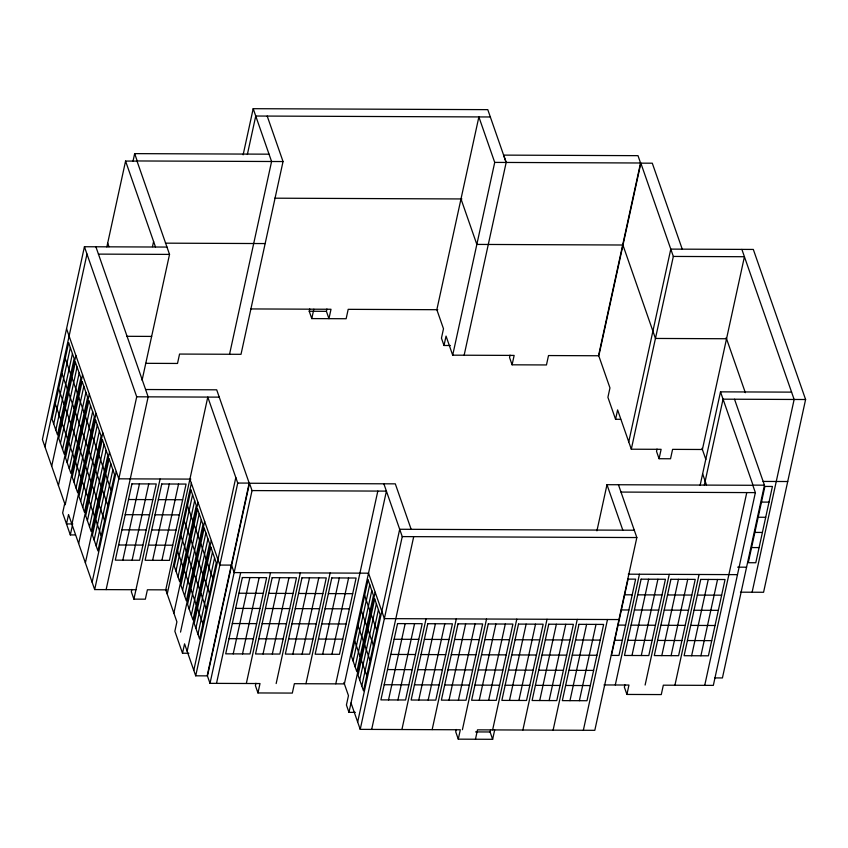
<?xml version="1.0" encoding="UTF-8"?>
<svg xmlns="http://www.w3.org/2000/svg" width="848" height="848" viewBox="0 0 848 848"><rect width="100%" height="100%" fill="white"/><g stroke="black" fill="none" stroke-linecap="round" stroke-linejoin="round"><path stroke-width="1.27" d="M166.971 247.065L84.429 246.736L42.4 439.497L64.713 503.542L62.657 512.934L70.32 534.918L75.408 534.94M44.965 446.769L86.984 254.061M53.71 423.958L70.352 347.659M55.809 429.978L72.44 353.68M51.707 466.114L75.843 355.418M60.452 443.303L77.083 367.004M62.551 449.323L79.182 373.025M106.848 246.948L125.578 161.067L137.026 161.109L169.526 254.4L142.093 380.201M58.438 485.459L82.574 374.763M67.193 462.648L83.825 386.349M132.988 161.321L134.662 153.626L269.039 154.177M69.282 468.668L85.924 392.37M65.179 504.804L89.316 394.108M73.924 481.993L90.566 405.694M76.023 488.013L92.665 411.715M71.921 524.149L96.057 413.453M70.32 534.918L72.366 525.527M80.666 501.338L97.297 425.039M82.765 507.358L99.396 431.06M78.663 543.494L102.788 432.798M87.408 520.683L104.039 444.384M89.506 526.703L106.138 450.405M152.481 246.651L153.605 241.521M85.394 562.839L109.53 452.143M94.139 540.028L110.781 463.729M96.237 546.048L112.879 469.75M92.135 582.184L116.271 471.488M135.945 589.731L94.679 589.572L136.708 396.8L84.429 246.736M106.127 589.614L148.156 396.853L95.888 246.779M122.822 560.178L139.454 483.89M132.108 560.221L148.739 483.922M131.853 589.455L131.345 591.798L133.899 599.133L145.347 599.176L147.404 589.784L166.844 589.858M133.899 599.133L160.081 479.046M152.64 560.305L169.271 484.007M243.132 154.834L253.192 108.692L487.78 109.646L506.171 162.445L464.142 355.217M247.362 154.474L255.746 116.028L490.335 116.971M161.915 560.337L178.557 484.049M167.236 593.96L191.362 483.275M175.949 571.054L192.57 494.766M178.016 576.99L194.648 500.702M229.554 354.263L271.583 161.502L253.192 108.692M173.882 613.04L198.008 502.345M182.596 590.134L199.216 513.835M184.663 596.07L201.283 519.771M180.529 632.11L204.644 521.425M267.205 116.07L283.041 161.544L241.012 354.316L179.553 354.061L177.508 363.453L145.792 363.326M189.231 609.203L205.863 532.915M188.881 653.246L182.511 653.225L184.557 643.833L195.708 675.814L207.156 675.867L249.185 483.095L216.696 389.815L145.602 389.518M191.309 615.139L207.93 538.851M187.164 651.179L211.29 540.494M195.877 628.273L212.509 551.984M197.944 634.219L214.576 557.92M193.81 670.259L235.818 477.551M195.708 675.814L237.737 483.053L207.792 397.087L165.763 589.858L176.903 621.849L174.858 631.241L182.511 653.225M249.492 483.254L207.453 676.015L210.007 683.35L260.007 683.552L257.962 692.943L292.327 693.081L294.373 683.689L344.373 683.891L386.412 491.119L252.036 490.579L249.492 483.254L395.306 483.848L411.153 529.322M210.007 683.35L252.036 490.579M437.769 309.7L348.189 309.34L346.143 318.731L311.778 318.594L309.234 311.258L309.743 308.916M311.778 318.594L313.834 309.202M250.605 308.937L331.006 309.266L328.96 318.657L326.406 311.333L326.925 308.979M255.926 683.265L255.407 685.608L257.962 692.943M377.816 491.087L335.787 683.785M353.097 660.984L369.728 584.685M355.164 666.92L371.795 590.621M355.333 712.384L348.973 712.352L375.155 592.275M359.732 680.054L376.374 603.765M361.799 685.99L378.441 609.701M357.665 722.04L399.694 529.269L634.283 530.223M494.691 729.905L492.646 739.308L458.28 739.159L460.326 729.768L360.22 729.365L402.249 536.604L383.858 483.795M450.362 345.518L444.002 345.486L446.048 336.094L452.694 355.174L514.142 355.418L512.097 364.81L546.462 364.947L548.508 355.556L598.518 355.757L640.547 162.996L637.993 155.661L503.627 155.12L506.171 162.445M452.694 355.174L494.723 162.403L478.876 116.929L436.847 309.7L443.493 328.77L441.448 338.161L444.002 345.486M371.689 729.354L413.707 536.646M388.522 699.918L405.164 623.63M397.935 699.96L414.577 623.662M401.92 729.471L426.056 618.786M418.764 700.045L435.406 623.746M428.176 700.077L444.808 623.789M510.061 355.132L509.542 357.485L512.097 364.81M432.162 729.598L456.298 618.902M449.005 700.162L465.637 623.874M458.418 700.204L475.05 623.905M456.245 729.492L455.726 731.835L458.28 739.159M462.404 729.725L486.54 619.029M479.247 700.289L495.879 623.99M475.463 739.233L477.509 729.842L594.808 730.319L636.837 537.547L618.446 484.749M488.66 700.321L505.291 624.033M492.646 739.308L490.091 731.972L490.61 729.63M492.646 729.842L516.782 619.146M509.489 700.406L526.12 624.117M518.902 700.448L535.533 624.149M682.237 249.153L652.292 163.198L640.844 163.155L598.815 355.916L609.956 387.907L607.91 397.299L615.563 419.283L620.651 419.304M522.887 729.969L547.024 619.273M539.72 700.533L556.362 624.234M549.133 700.575L565.775 624.276M615.563 419.283L617.609 409.891L631.304 449.207L661.122 449.323L659.076 458.715L670.535 458.768L672.581 449.366L702.398 449.493L744.427 256.721L673.333 256.435L640.844 163.155M553.119 730.086L577.255 619.4M596.928 530.837L606.988 484.696L752.812 485.289L755.367 492.614L713.338 685.385L663.327 685.184L661.281 694.576L626.916 694.438L624.361 687.113L624.881 684.76M569.962 700.66L586.604 624.361M628.75 441.872L670.789 249.111L753.321 249.439L805.6 399.514L763.571 592.275L740.452 592.18M631.304 449.207L673.333 256.435M579.375 700.692L596.017 624.393M583.36 730.213L607.497 619.517M657.03 449.037L656.522 451.39L659.076 458.715M626.916 694.438L628.962 685.046L603.967 684.94M700.098 485.459L720.503 391.85L791.597 392.136M704.338 485.056L723.058 399.175L720.503 391.85M746.77 492.582L704.741 685.279M734.516 399.228L764.451 485.183L722.422 677.944L714.79 677.912M752.112 592.233L794.141 399.461L741.873 249.397M216.526 683.308L240.673 572.623M233.221 653.872L249.863 577.583M242.507 653.914L259.149 577.626M246.344 683.424L270.491 572.739M263.039 653.999L279.681 577.7M272.314 654.031L288.956 577.742M276.162 683.552L300.298 572.866M292.857 654.115L309.499 577.827M302.132 654.158L318.774 577.859M305.969 683.668L330.116 572.983M322.675 654.232L339.317 577.944M331.95 654.274L348.592 577.986M615.298 684.919L639.445 574.234M631.993 655.493L648.635 579.205M641.279 655.525L657.91 579.237M645.116 685.046L669.252 574.361M661.811 655.61L678.453 579.322M671.086 655.652L687.728 579.354M674.934 685.163L699.07 574.478M691.629 655.727L708.271 579.438M700.904 655.769L717.546 579.481M283.041 161.544L137.217 160.961L134.662 153.626M494.723 162.403L640.547 162.996M274.763 198.188L461.906 198.951M165.445 243.164L265.159 243.567M622.665 245.008L476.841 244.415L460.994 198.941M98.432 254.114L169.526 254.4M309.234 311.258L326.406 311.333M126.628 336.306L151.644 336.412M726.545 338.744L655.451 338.447L622.962 245.167M136.708 396.8L219.25 397.14M805.6 399.514L723.058 399.175L753.003 485.13L764.451 485.183M190.832 479.109L118.826 478.823L66.547 328.748M763.094 481.431L787.718 481.526M237.737 483.053L249.185 483.095M620.99 492.073L755.367 492.614M128.525 499.525L152.841 499.631M158.343 499.652L182.659 499.748M761.493 502.09L769.009 502.122M125.218 514.683L149.534 514.778M155.036 514.81L179.352 514.906M758.186 517.248L765.702 517.28M72.854 523.958L66.494 523.926L68.54 514.535L94.679 589.572M121.911 529.841L146.227 529.936M151.728 529.958L176.045 530.064M754.879 532.406L762.405 532.438M402.249 536.604L636.837 537.547M118.614 544.999L142.92 545.094M148.432 545.116L172.738 545.211M751.582 547.564L759.098 547.585M231.303 565.107L219.855 565.065L189.91 479.109M737.665 567.164L746.569 567.195M628.273 574.191L737.484 574.637M238.924 593.229L263.24 593.324M268.742 593.346L293.058 593.441M298.56 593.462L322.876 593.568M328.377 593.589L352.694 593.685M624.679 594.787L632.195 594.819M637.696 594.84L662.012 594.936M667.514 594.957L691.83 595.063M697.332 595.084L721.648 595.179M235.627 608.376L259.933 608.482M265.435 608.504L289.751 608.599M295.252 608.62L319.569 608.716M325.07 608.737L349.387 608.843M621.372 609.945L628.887 609.977M634.399 609.998L658.705 610.094M664.207 610.115L688.523 610.21M694.024 610.231L718.341 610.337M618.955 619.559L384.367 618.616L368.541 573.184L234.154 572.591L231.599 565.266M232.32 623.534L256.626 623.63M262.138 623.651L286.444 623.757M291.945 623.778L316.262 623.874M321.763 623.895L346.079 623.99M618.065 625.093L625.591 625.124M631.092 625.146L655.398 625.252M660.899 625.273L685.216 625.368M690.717 625.389L715.034 625.495M394.119 639.265L418.774 639.371M424.36 639.392L449.016 639.487M454.602 639.509L479.258 639.615M484.844 639.636L509.5 639.731M515.075 639.752L539.741 639.858M545.317 639.88L569.973 639.975M575.559 639.996L600.214 640.102M229.013 638.692L253.329 638.788M258.831 638.809L283.137 638.904M288.649 638.926L312.954 639.032M318.456 639.053L342.772 639.148M614.768 640.251L622.284 640.282M627.785 640.304L652.091 640.399M657.603 640.42L681.909 640.526M687.41 640.547L711.726 640.643M390.811 654.423L415.478 654.518M421.053 654.55L445.719 654.645M451.295 654.667L475.951 654.762M481.537 654.794L506.192 654.889M511.779 654.91L536.434 655.016M542.01 655.038L566.676 655.133M572.252 655.154L596.918 655.26M387.515 669.581L412.17 669.676M417.746 669.697L442.412 669.803M447.988 669.825L472.654 669.92M478.23 669.941L502.885 670.047M508.471 670.068L533.127 670.164M538.713 670.196L563.369 670.291M568.944 670.312L593.611 670.408M384.208 684.739L408.863 684.834M414.449 684.855L439.105 684.951M444.691 684.983L469.347 685.078M474.922 685.099L499.589 685.205M505.164 685.226L529.82 685.322M535.406 685.343L560.062 685.449M565.648 685.47L590.303 685.566M475.558 731.919L490.091 731.972M702.621 473.862L706.479 484.929M726.164 337.663L745.339 392.688M701.985 448.316L705.843 459.404M606.988 484.696L622.824 530.18M364.64 595.55L370.057 611.101M371.276 614.63L376.692 630.181M361.333 610.708L366.749 626.259M367.979 629.778L373.396 645.339M358.026 625.866L363.442 641.417M364.672 644.936L370.088 660.486M354.718 641.014L360.135 656.575M361.365 660.094L366.781 675.644M343.906 682.523L348.464 695.636L346.419 705.027L348.973 712.352M351.019 702.96L360.22 729.365M125.578 161.067L155.513 247.022M107.696 243.079L108.989 246.789M187.482 505.631L192.899 521.181M194.128 524.7L199.545 540.25M200.775 543.769L206.191 559.33M207.421 562.849L212.837 578.4M184.186 520.778L189.602 536.339M190.821 539.858L196.248 555.408M197.467 558.927L202.884 574.488M204.114 578.007L209.53 593.558M180.878 535.936L186.295 551.486M187.525 555.005L192.941 570.566M194.171 574.085L199.587 589.636M200.806 593.155L206.234 608.716M177.571 551.094L182.998 566.644M184.217 570.163L189.634 585.724M190.864 589.243L196.28 604.794M197.51 608.313L202.926 623.863M65.232 358.46L70.723 374.233M71.974 377.805L77.465 393.578M78.705 397.15L84.206 412.923M85.447 416.495L90.937 432.268M92.188 435.84L97.679 451.613M98.919 455.185L104.421 470.958M105.661 474.53L111.162 490.303M61.925 373.608L67.427 389.391M68.667 392.953L74.158 408.736M75.408 412.298L80.899 428.081M82.139 431.643L87.641 447.426M88.881 450.988L94.372 466.771M95.623 470.333L101.113 486.116M102.354 489.678L107.855 505.461M58.618 388.766L64.119 404.538M65.36 408.111L70.861 423.883M72.101 427.456L77.592 443.228M78.843 446.801L84.334 462.573M85.574 466.146L91.075 481.918M92.315 485.491L97.806 501.263M99.057 504.836L104.548 520.608M55.321 403.924L60.812 419.696M62.052 423.269L67.554 439.041M68.794 442.614L74.285 458.386M75.536 461.959L81.026 477.731M82.277 481.304L87.768 497.076M89.008 500.649L94.51 516.421M95.75 519.994L101.241 535.766M68.646 342.783L52.014 419.082L57.505 434.854L74.147 358.556L68.646 342.783M75.387 362.128L58.756 438.427L64.247 454.199L80.878 377.901L75.387 362.128M82.129 381.473L65.487 457.772L70.988 473.544L87.62 397.246L82.129 381.473M88.86 400.818L72.228 477.117L77.719 492.889L94.361 416.591L88.86 400.818M95.601 420.163L78.97 496.462L84.461 512.234L101.092 435.936L95.601 420.163M102.343 439.508L85.701 515.807L91.202 531.579L107.834 455.281L102.343 439.508M109.085 458.853L92.443 535.152L97.944 550.924L114.575 474.626L109.085 458.853M131.938 483.858L115.307 560.146L139.623 560.252L156.255 483.954L131.938 483.858M161.756 483.975L145.125 560.274L169.441 560.369L186.072 484.07L161.756 483.975M190.895 489.953L174.275 566.241L179.691 581.802L196.323 505.514L190.895 489.953M197.542 509.033L180.921 585.321L186.337 600.872L202.958 524.583L197.542 509.033M204.188 528.103L187.556 604.391L192.984 619.952L209.604 543.653L204.188 528.103M210.834 547.172L194.203 623.471L199.619 639.021L216.251 562.733L210.834 547.172M368.053 579.884L351.422 656.172L356.838 671.733L373.47 595.434L368.053 579.884M374.699 598.953L358.057 675.252L363.485 690.802L380.116 614.503L374.699 598.953M397.542 623.598L380.9 699.886L405.567 699.992L422.198 623.693L397.542 623.598M427.774 623.715L411.142 700.013L435.798 700.109L452.44 623.821L427.774 623.715M458.015 623.842L441.384 700.13L466.04 700.236L482.671 623.937L458.015 623.842M488.257 623.958L471.626 700.257L496.281 700.353L512.913 624.064L488.257 623.958M518.499 624.086L501.857 700.384L526.523 700.48L543.155 624.181L518.499 624.086M548.741 624.202L532.099 700.501L556.765 700.596L573.396 624.308L548.741 624.202M578.972 624.329L562.341 700.628L586.996 700.724L603.638 624.425L578.972 624.329M764.907 486.423L748.275 562.712L755.791 562.743L772.422 486.455L764.907 486.423M242.348 577.552L225.706 653.84L250.022 653.946L266.664 577.658L242.348 577.552M272.166 577.679L255.524 653.967L279.84 654.062L296.482 577.774L272.166 577.679M301.983 577.795L285.341 654.084L309.647 654.179L326.289 577.891L301.983 577.795M331.801 577.912L315.159 654.2L339.465 654.306L356.107 578.018L331.801 577.912M628.103 579.12L611.461 655.409L618.976 655.44L635.618 579.152L628.103 579.12M641.12 579.173L624.478 655.462L648.794 655.557L665.436 579.269L641.12 579.173M670.938 579.29L654.296 655.578L678.601 655.684L695.243 579.385L670.938 579.29M700.755 579.407L684.113 655.705L708.419 655.801L725.061 579.513L700.755 579.407"/></g></svg>
